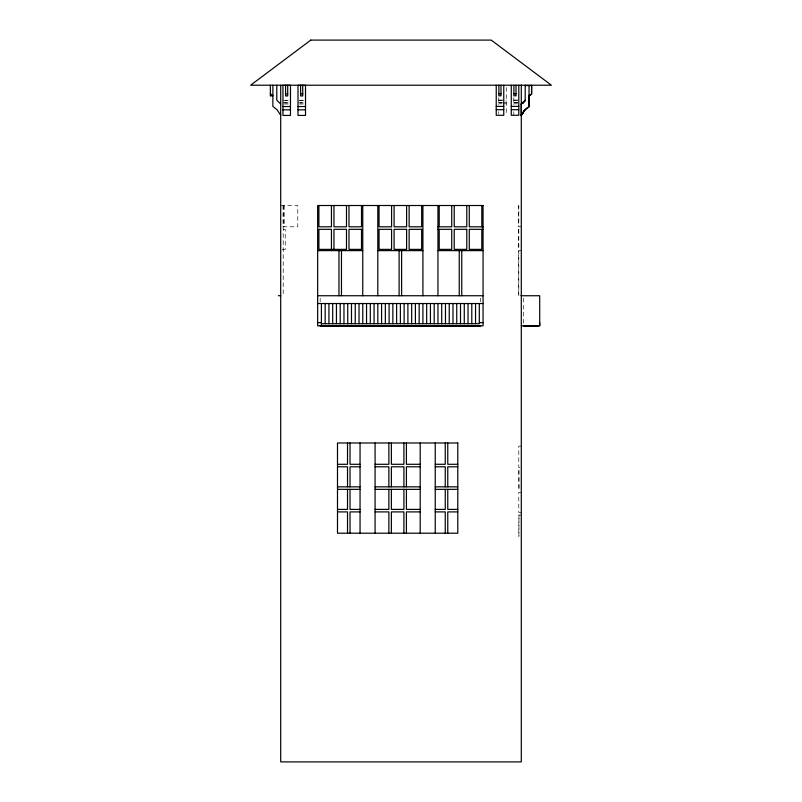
<?xml version="1.0" encoding="UTF-8"?>
<svg xmlns="http://www.w3.org/2000/svg" width="802" height="802" viewBox="0 0 802 802"><rect width="100%" height="100%" fill="white"/><g stroke="black" fill="none" stroke-linecap="round" stroke-linejoin="round"><path stroke-width="0.6" stroke-dasharray="4.01 3.01" d="M498.744 100.06L506.262 100.06M513.781 100.06L520.047 100.06M283.206 100.25L288.58 100.25M299.497 100.25L303.256 100.25M498.383 100.25L502.684 100.25M513.781 100.25L517.541 100.25M285.101 100.39L288.329 100.39M299.246 100.39L304.259 100.39M498.744 102.586L501.962 102.586M503.044 102.586L506.262 102.586M513.781 102.586L520.047 102.586M283.206 102.766L288.219 102.766M298.244 102.766L303.617 102.766M498.383 102.766L502.684 102.766M513.781 102.766L517.541 102.766M284.209 102.907L289.221 102.907M300.138 102.907L303.367 102.907M498.744 103.809L501.962 103.809M503.044 103.809L506.262 103.809M513.781 103.809L517.541 103.809M284.459 103.999L288.219 103.999M299.316 103.999L303.617 103.999M280.7 205.482L297.773 205.482L297.773 226.786L280.7 226.786M521.3 226.816L518.794 226.816L518.794 205.512M283.206 229.292L285.241 229.292L285.241 249.342L280.7 249.342M521.3 250.625L518.714 250.625L518.714 295.738L521.3 295.738M521.3 446.112L518.794 446.112L518.794 467.416L521.3 467.416M521.3 492.478L518.794 492.478L518.794 512.528L521.3 512.528M518.794 515.034L521.3 515.034M523.626 298.164L523.626 323.627M518.954 469.922L518.954 489.972L518.794 469.922M518.954 536.337L518.954 515.034L518.794 536.337M518.794 229.322L518.794 249.372M518.794 250.625L518.794 295.738M518.714 205.512L518.714 226.816M518.714 229.322L518.714 249.372M513.781 97.493L513.781 104.962M513.781 111.709L513.781 115.097M506.262 87.518L506.262 115.097M498.744 97.493L498.744 104.962M498.744 111.709L498.744 113.984M480.558 298.164L480.558 301.803M320.158 298.164L320.158 301.803M284.229 205.482L284.229 226.786M283.206 205.482L283.206 295.858M283.126 205.482L283.126 226.786"/><path stroke-width="1.2" d="M321.412 323.717L479.305 323.717L479.305 303.527M529.099 95.187L529.13 106.716L524.869 110.024L521.21 115.608L524.869 109.704L521.21 115.287L524.899 109.704L529.13 106.405M521.3 115.117L524.959 109.704M521.24 103.999L525.22 100.25M521.21 115.608L521.21 104.32L525.19 100.571L525.22 85.212M523.104 103.087L525.22 100.571M529.059 95.809L530.794 94.405M529.059 96.13L531.626 94.024L531.616 85.212L531.566 94.024M521.21 103.999L523.104 102.766M525.13 85.533L531.626 85.533M498.864 93.704L500.979 93.704M513.902 93.704L516.017 93.704M285.582 93.834L287.697 93.834M300.62 93.834L302.735 93.834M270.364 95.809L272.87 95.809M496.237 106.405L503.756 106.405M511.275 106.405L518.794 106.405M282.956 106.536L290.474 106.536M297.993 106.536L305.512 106.536M529.049 106.716L529.049 85.533M496.237 109.704L503.756 109.704M511.275 109.704L518.794 109.704M282.956 109.844L290.474 109.844M297.993 109.844L305.512 109.844M437.952 226.816L451.737 226.816L451.737 205.512M483.065 226.816L469.28 226.816L469.28 205.512M437.952 229.322L451.737 229.322L451.737 249.372L439.205 249.372L439.205 229.322M483.065 229.322L469.28 229.322L469.28 249.372L481.812 249.372L481.812 229.322M317.652 250.625L362.765 250.625M377.802 250.625L422.915 250.625M437.952 250.625L483.065 250.625M278.374 295.707L280.7 295.707M317.652 295.738L483.065 295.738M521.3 295.738L539.706 295.738L539.706 325.812L521.3 325.812M317.652 303.527L483.065 303.527M317.652 322.625L321.412 322.625M479.305 322.625L483.065 322.625M320.158 326.043L480.558 326.043M523.626 326.043L538.453 326.043M337.492 464.288L347.517 464.288L347.517 442.985M360.048 464.288L350.023 464.288L350.023 442.985M375.085 464.288L388.87 464.288L388.87 442.985M420.198 464.288L406.413 464.288L406.413 442.985M435.235 464.288L445.26 464.288L445.26 442.985M457.792 464.288L447.767 464.288L447.767 442.985M337.492 466.794L347.517 466.794L347.517 486.844M360.048 466.794L350.023 466.794L350.023 486.844M375.085 466.794L388.87 466.794L388.87 486.844M420.198 466.794L406.413 466.794L406.413 486.844M435.235 466.794L445.26 466.794L445.26 486.844M457.792 466.794L447.767 466.794L447.767 486.844M337.492 486.844L360.048 486.844M375.085 486.844L420.198 486.844M435.235 486.844L457.792 486.844M337.492 489.35L360.048 489.35M375.085 489.35L420.198 489.35M435.235 489.35L457.792 489.35M337.492 509.4L347.517 509.4L347.517 489.35M360.048 509.4L350.023 509.4L350.023 489.35M375.085 509.4L388.87 509.4L388.87 489.35M420.198 509.4L406.413 509.4L406.413 489.35M435.235 509.4L445.26 509.4L445.26 489.35M457.792 509.4L447.767 509.4L447.767 489.35M337.492 511.907L347.517 511.907L347.517 533.21M360.048 511.907L350.023 511.907L350.023 533.21M375.085 511.907L388.87 511.907L388.87 533.21M420.198 511.907L406.413 511.907L406.413 533.21M435.235 511.907L445.26 511.907L445.26 533.21M457.792 511.907L447.767 511.907L447.767 533.21M280.7 103.999L276.78 100.25L276.78 85.212M270.364 93.704L272.87 95.809M280.7 115.287L277.041 109.704L272.87 106.405L272.87 85.212M539.706 322.625L539.706 325.812M521.3 85.022L521.3 761.9L280.7 761.9L280.7 85.212M518.794 85.212L518.794 115.287L511.275 115.287L511.275 85.212M516.017 85.212L516.017 95.809L513.902 95.809L513.902 85.212M503.756 85.212L503.756 115.287L496.237 115.287L496.237 85.212M500.979 85.212L500.979 95.809L498.864 95.809L498.864 85.212M481.812 205.512L481.812 226.816M475.546 303.527L475.546 323.717M471.787 303.527L471.787 323.717M468.027 303.527L468.027 323.717M466.774 205.512L466.774 226.816L454.223 226.816L454.223 205.512M464.268 303.527L464.268 323.717M461.752 250.625L461.752 295.738M460.508 303.527L460.508 323.717M459.245 250.625L459.245 295.738M456.749 303.527L456.749 323.717M452.99 303.527L452.99 323.717M449.23 303.527L449.23 323.717M445.471 303.527L445.471 323.717M441.712 303.527L441.712 323.717M439.205 205.512L439.205 226.816M437.952 205.512L437.952 295.738M437.952 303.527L437.952 323.717M435.235 442.985L435.235 533.21M434.193 303.527L434.193 323.717M430.433 303.527L430.433 323.717M426.674 303.527L426.674 323.717M422.915 205.512L422.915 295.738M422.915 303.527L422.915 323.717M421.662 205.512L421.662 226.816L409.13 226.816L409.13 205.512M420.198 442.985L420.198 533.21M419.155 303.527L419.155 323.717M415.396 303.527L415.396 323.717M411.657 303.527L411.657 323.717M407.897 303.527L407.897 323.717M406.624 205.512L406.624 226.816L394.093 226.816L394.093 205.512M404.138 303.527L404.138 323.717M403.907 442.985L403.907 464.288L391.376 464.288L391.376 442.985M403.907 486.844L403.907 466.794L391.376 466.794L391.376 486.844M403.907 489.35L403.907 509.4L391.376 509.4L391.376 489.35M403.907 533.21L403.907 511.907L391.376 511.907L391.376 533.21M401.612 250.625L401.612 295.738M400.378 303.527L400.378 323.717M399.105 250.625L399.105 295.738M396.619 303.527L396.619 323.717M392.86 303.527L392.86 323.717M391.587 205.512L391.587 226.816L379.055 226.816L379.055 205.512M389.1 303.527L389.1 323.717M385.341 303.527L385.341 323.717M381.582 303.527L381.582 323.717M377.802 205.512L377.802 295.738M377.822 303.527L377.822 323.717M375.085 442.985L375.085 533.21M374.063 303.527L374.063 323.717M370.303 303.527L370.303 323.717M366.544 303.527L366.544 323.717M362.765 205.512L362.765 295.738M362.785 303.527L362.785 323.717M361.512 205.512L361.512 226.816L348.99 226.816L348.99 205.512M360.048 442.985L360.048 533.21M359.025 303.527L359.025 323.717M355.246 303.527L355.246 323.717M351.487 303.527L351.487 323.717M347.727 303.527L347.727 323.717M346.484 205.512L346.484 226.816L333.953 226.816L333.953 205.512M343.968 303.527L343.968 323.717M341.472 250.625L341.472 295.738M340.208 303.527L340.208 323.717M338.965 250.625L338.965 295.738M336.449 303.527L336.449 323.717M333.953 249.372L333.953 229.322L346.484 229.322L346.484 249.372L318.905 249.372L318.905 229.322L331.447 229.322L331.447 249.372M332.69 303.527L332.69 323.717M331.447 205.512L331.447 226.816L318.905 226.816L318.905 205.512M328.93 303.527L328.93 323.717M325.171 303.527L325.171 323.717M321.412 303.527L321.412 325.812M302.735 85.353L302.735 95.939L300.62 95.939L300.62 85.353M287.697 85.353L287.697 95.939L285.582 95.939L285.582 85.353M270.364 85.212L270.364 95.809M310.775 40.1L250.625 85.212L551.375 85.212L491.225 40.1L310.775 40.1M290.474 85.353L282.956 85.353L282.956 115.428L290.474 115.428L290.474 85.353M305.512 85.353L297.993 85.353L297.993 115.428L305.512 115.428L305.512 85.353M483.065 205.512L317.652 205.512L317.652 325.812L483.065 325.812L483.065 205.512M361.512 229.322L348.99 229.322L348.99 249.372L361.512 249.372L361.512 229.322M391.587 229.322L379.055 229.322L379.055 249.372L391.587 249.372L391.587 229.322M406.624 229.322L394.093 229.322L394.093 249.372L406.624 249.372L406.624 229.322M421.662 229.322L409.13 229.322L409.13 249.372L421.662 249.372L421.662 229.322M466.774 229.322L454.223 229.322L454.223 249.372L466.774 249.372L466.774 229.322M457.792 442.985L337.492 442.985L337.492 533.21L457.792 533.21L457.792 442.985"/></g></svg>
